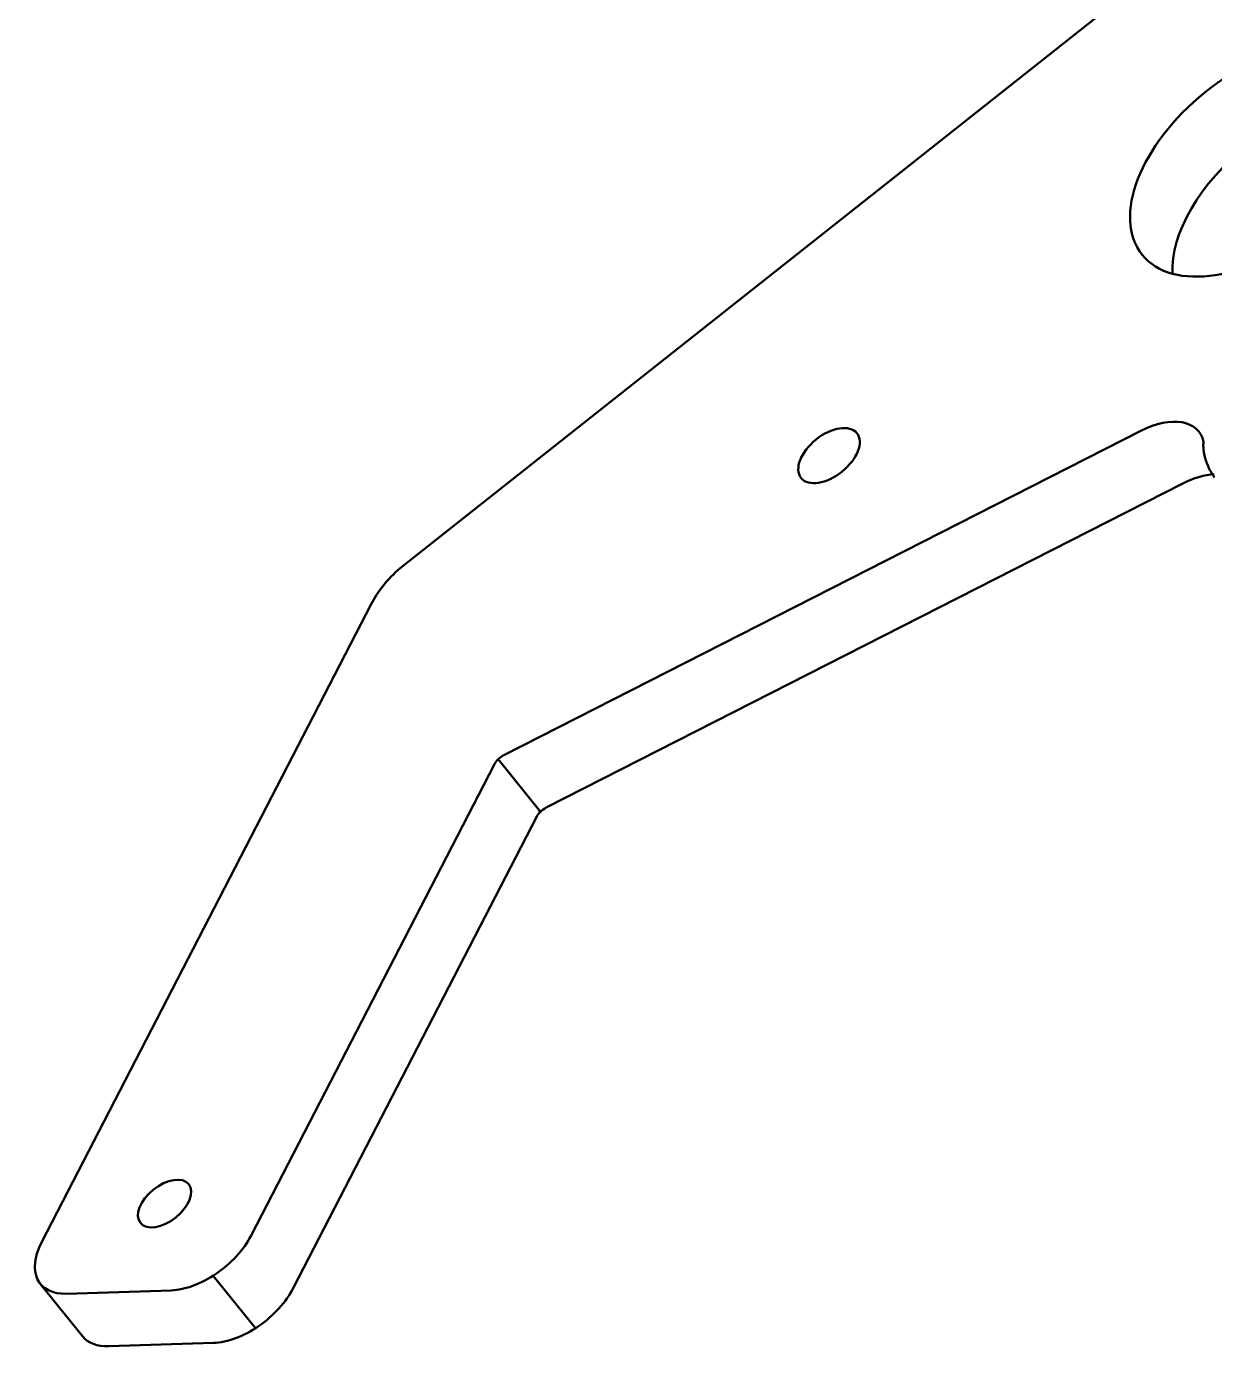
# Model space of a CAD drawing. Header units: inches. Extents: x -122986 to 27550, y -4965 to 6170.
# Drawn here: x 5628.3 to 5714.7, y 707.3 to 803.3 of the extents above; entities that cross this region are included whole.
import ezdxf

# ---------------------------------------------------------------- set-up
doc = ezdxf.new("R2010")
doc.units = ezdxf.units.IN
doc.header["$LTSCALE"] = 2
doc.header["$MEASUREMENT"] = 0
doc.layers.add('1 Đậm', color=7, linetype='Continuous', lineweight=50)

msp = doc.modelspace()

# ---------------------------------------------------------------- linework, layer by layer
at = {"layer": '1 Đậm', "lineweight": 50}
for p, q in [((5691.291, 792.251), (5707.678, 805.203)), ((5691.291, 792.251), (5655.489, 763.92)), ((5663.041, 750.337), (5709.316, 773.897)), ((5666.111, 746.519), (5712.385, 770.079)), ((5666.111, 746.519), (5712.385, 770.079)), ((5653.382, 761.304), (5629.428, 714.915)), ((5644.657, 715.403), (5662.354, 749.676)), ((5662.624, 750.034), (5665.693, 746.216)), ((5665.424, 745.858), (5647.726, 711.585)), ((5647.726, 711.585), (5665.424, 745.858)), ((5644.977, 708.673), (5641.908, 712.492)), ((5629.338, 711.904), (5632.408, 708.086)), ((5631.245, 711.182), (5638.859, 711.426)), ((5641.928, 707.608), (5634.314, 707.364)), ((5634.314, 707.364), (5641.928, 707.608))]:
    msp.add_line(p, q, dxfattribs=at)
msp.add_lwpolyline([(5714.693, 770.499), (5714.663, 770.543), (5714.632, 770.588), (5714.602, 770.632), (5714.573, 770.677), (5714.544, 770.722), (5714.515, 770.768), (5714.487, 770.814), (5714.46, 770.86), (5714.433, 770.907), (5714.406, 770.954), (5714.38, 771.001), (5714.354, 771.049), (5714.329, 771.097), (5714.305, 771.145), (5714.28, 771.194), (5714.257, 771.243), (5714.234, 771.293), (5714.212, 771.343), (5714.19, 771.393), (5714.168, 771.444), (5714.148, 771.495), (5714.127, 771.546), (5714.108, 771.598), (5714.089, 771.65), (5714.071, 771.702), (5714.053, 771.755), (5714.036, 771.809), (5714.019, 771.862), (5714.004, 771.917), (5713.989, 771.971), (5713.975, 772.026), (5713.961, 772.082), (5713.948, 772.138), (5713.936, 772.194), (5713.925, 772.251), (5713.915, 772.308), (5713.906, 772.366), (5713.897, 772.424), (5713.89, 772.483), (5713.883, 772.542), (5713.878, 772.602), (5713.874, 772.662), (5713.871, 772.723), (5713.869, 772.785), (5713.869, 772.847), (5713.87, 772.91), (5713.874, 772.973), (5713.879, 773.038), (5713.888, 773.104)], dxfattribs=at)
for centre, major_axis in [((5717.973, 793.578), (-8.554, -6.876)), ((5686.664, 772.101), (-2.026, -1.629)), ((5638.371, 717.732), (-1.754, -1.41))]:
    msp.add_ellipse(centre, major_axis=major_axis, ratio=0.57735, dxfattribs=at)
for centre, major_axis, start_param, end_param in [((5721.042, 789.759), (-8.554, -6.876), 3.538579, 5.886232), ((5709.685, 770.747), (3.857, 3.1), 6.000585, 7.506432), ((5712.755, 766.929), (3.857, 3.1), 0.673401, 1.223247), ((5658.027, 761.453), (-4.754, -3.822), 4.783311, 5.366887), ((5663.116, 749.7), (0.779, 0.627), 1.223247, 2.225295), ((5666.185, 745.882), (-0.779, -0.627), 4.36484, 5.366887), ((5666.185, 745.882), (0.779, 0.627), 1.223247, 2.225295), ((5640.85, 715.281), (-3.897, -3.133), 0.654498, 2.225295), ((5633.235, 715.037), (-3.897, -3.133), 5.366887, 6.937684), ((5643.919, 711.463), (-3.897, -3.133), 0.654498, 2.225295), ((5643.919, 711.463), (-3.897, -3.133), 0.654498, 2.225295), ((5636.305, 711.219), (-3.897, -3.133), 6.283177, 6.937684)]:
    msp.add_ellipse(centre, major_axis=major_axis, ratio=0.57735, start_param=start_param, end_param=end_param, dxfattribs=at)
msp.add_point((5665.642, 746.28), dxfattribs=at)

doc.saveas('drawing.dxf')
